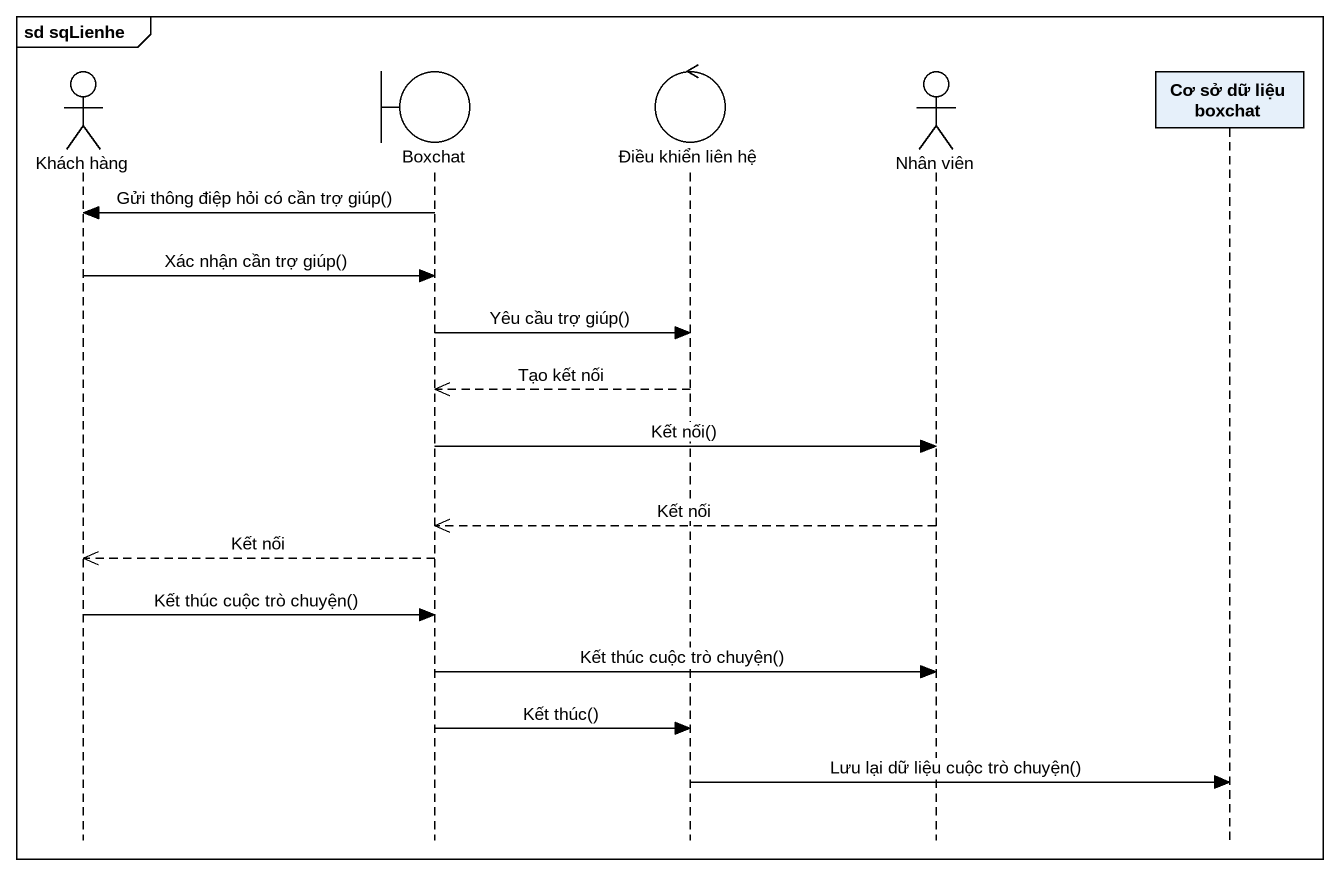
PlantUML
@startuml
mainframe sd sqLienhe
hide footbox
actor "Khách hàng" as Khách_hàng
boundary Boxchat
control "Điều khiển liên hệ" as Điều_khiển_liên_hệ
actor "Nhân viên" as Nhân_viên
participant "Cơ sở dữ liệu boxchat" as Cơ_sở_dữ_liệu_boxchat

Boxchat -> Khách_hàng : Gửi thông điệp hỏi có cần trợ giúp()
Khách_hàng -> Boxchat : Xác nhận cần trợ giúp()
Boxchat -> Điều_khiển_liên_hệ : Yêu cầu trợ giúp()
Điều_khiển_liên_hệ -->> Boxchat : Tạo kết nối
Boxchat -> Nhân_viên : Kết nối()
Nhân_viên -->> Boxchat : Kết nối
Boxchat -->> Khách_hàng : Kết nối
Khách_hàng -> Boxchat : Kết thúc cuộc trò chuyện()
Boxchat -> Nhân_viên : Kết thúc cuộc trò chuyện()
Boxchat -> Điều_khiển_liên_hệ : Kết thúc()
Điều_khiển_liên_hệ -> Cơ_sở_dữ_liệu_boxchat : Lưu lại dữ liệu cuộc trò chuyện()
@enduml
